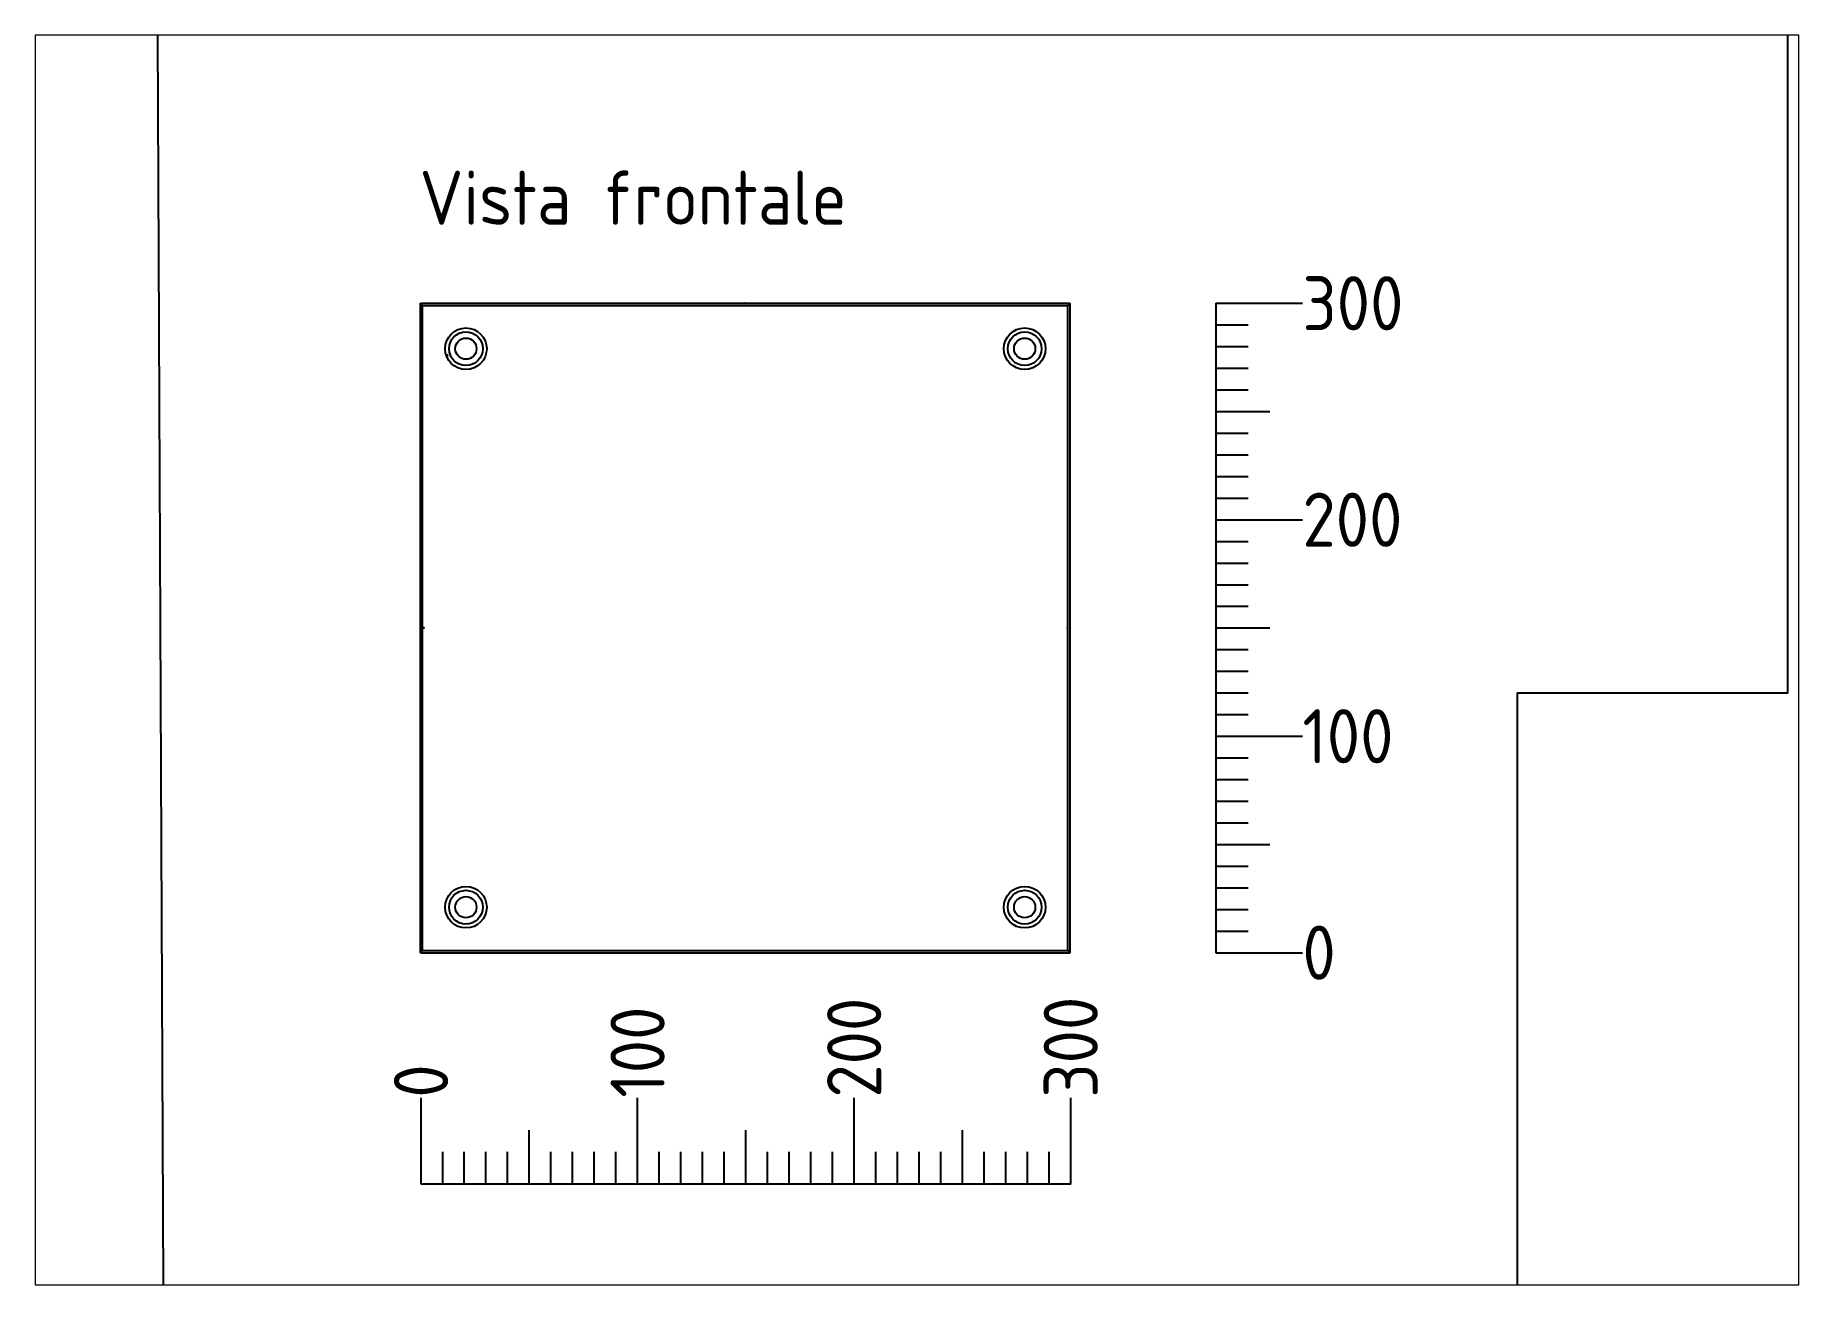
# Paper-space layout 'JB1' of a CAD drawing. Header units: millimetres. Extents: x 354 to 761, y 106 to 395.
# The model-space entities are those that its viewports show. They can reach past a viewport. Long polylines and large blocks are cut down to what shows.
import ezdxf
from ezdxf.enums import TextEntityAlignment as Align

# ---------------------------------------------------------------- set-up
doc = ezdxf.new("R2010")
doc.units = ezdxf.units.MM
doc.layers.add('! NO PLOT !', color=7, linetype='Continuous', true_color=0xff75dd, plot=False)
doc.layers.add('000-PI-ORMAR', color=51, linetype='Continuous')
doc.styles.add('PI0', font='isocpeur.ttf', dxfattribs={"width": 0.9})

# ---------------------------------------------------------------- blocks, each defined once
blk = doc.blocks.new('NSYCRN33150')
at = {"layer": '000-PI-ORMAR'}
for p, q in [((46529.96, 31711.12), (46529.96, 32011.12)), ((46529.96, 32011.12), (46829.96, 32011.12)), ((46529.96, 32011.12), (46530.96, 32010.12)), ((46530.96, 32010.12), (46828.96, 32010.12)), ((46530.96, 31712.12), (46530.96, 32010.12)), ((46828.96, 32010.12), (46829.96, 32011.12)), ((46828.96, 31712.12), (46828.96, 32010.12)), ((46829.96, 31711.12), (46829.96, 32011.12)), ((46542.46, 31985.95), (46542.46, 31987.6)), ((46530.96, 31712.12), (46529.96, 31711.12)), ((46529.96, 31711.12), (46829.96, 31711.12)), ((46530.96, 31712.12), (46828.96, 31712.12)), ((46829.96, 31711.12), (46828.96, 31712.12))]:
    blk.add_line(p, q, dxfattribs=at)
for centre, radius in [((46550.96, 31990.12), 9.6), ((46808.96, 31990.12), 9.6), ((46550.96, 31990.12), 7.8), ((46550.96, 31990.12), 4.9), ((46808.96, 31990.12), 7.8), ((46808.96, 31990.12), 4.9), ((46550.96, 31732.12), 9.6), ((46550.96, 31732.12), 7.8), ((46808.96, 31732.12), 9.6), ((46808.96, 31732.12), 7.8), ((46550.96, 31732.12), 4.9), ((46808.96, 31732.12), 4.9)]:
    blk.add_circle(centre, radius, dxfattribs=at)
for p in [(46679.96, 32011.12), (46531.21, 31861.12), (46531.46, 31861.12), (46828.71, 31861.12)]:
    blk.add_point(p, dxfattribs=at)

msp = doc.modelspace()

# ---------------------------------------------------------------- linework, layer by layer
at = {"layer": '! NO PLOT !', "ltscale": 0.25}
msp.add_lwpolyline([(46828.29, 34518.11), (46831.06, 33925.09), (47456.26, 33925.09), (47456.26, 34200.34), (47581.19, 34200.34), (47581.19, 34520.89), (46828.29, 34518.11)], dxfattribs=at)
at = {"color": 7}
for p, q in [((47316.99, 34380.33), (47316.99, 34080.33)), ((47316.99, 34380.33), (47356.99, 34380.33)), ((47316.99, 34370.33), (47331.99, 34370.33)), ((47316.99, 34360.33), (47331.99, 34360.33)), ((47316.99, 34350.33), (47331.99, 34350.33)), ((47316.99, 34340.33), (47331.99, 34340.33)), ((47316.99, 34330.33), (47341.99, 34330.33)), ((47316.99, 34320.33), (47331.99, 34320.33)), ((47316.99, 34310.33), (47331.99, 34310.33)), ((47316.99, 34300.33), (47331.99, 34300.33)), ((47316.99, 34290.33), (47331.99, 34290.33)), ((47316.99, 34280.33), (47356.99, 34280.33)), ((47316.99, 34280.33), (47356.99, 34280.33)), ((47316.99, 34280.33), (47356.99, 34280.33)), ((47316.99, 34280.33), (47356.99, 34280.33)), ((47316.99, 34280.33), (47356.99, 34280.33)), ((47316.99, 34280.33), (47356.99, 34280.33)), ((47316.99, 34280.33), (47356.99, 34280.33)), ((47316.99, 34280.33), (47356.99, 34280.33)), ((47316.99, 34270.33), (47331.99, 34270.33)), ((47316.99, 34260.33), (47331.99, 34260.33)), ((47316.99, 34250.33), (47331.99, 34250.33)), ((47316.99, 34240.33), (47331.99, 34240.33)), ((47316.99, 34230.33), (47341.99, 34230.33)), ((47316.99, 34220.33), (47331.99, 34220.33)), ((47316.99, 34210.33), (47331.99, 34210.33)), ((47316.99, 34200.33), (47331.99, 34200.33)), ((47316.99, 34190.33), (47331.99, 34190.33)), ((47316.99, 34180.33), (47356.99, 34180.33)), ((47316.99, 34170.33), (47331.99, 34170.33)), ((47316.99, 34160.33), (47331.99, 34160.33)), ((47316.99, 34150.33), (47331.99, 34150.33)), ((47316.99, 34140.33), (47331.99, 34140.33)), ((47316.99, 34130.33), (47341.99, 34130.33)), ((47316.99, 34120.33), (47331.99, 34120.33)), ((47316.99, 34110.33), (47331.99, 34110.33)), ((47316.99, 34100.33), (47331.99, 34100.33)), ((47316.99, 34090.33), (47331.99, 34090.33)), ((47316.99, 34080.33), (47356.99, 34080.33)), ((47316.99, 34080.33), (47356.99, 34080.33)), ((46950.04, 33973.34), (46950.04, 34013.34)), ((47050.04, 33973.34), (47050.04, 34013.34)), ((47150.04, 33973.34), (47150.04, 34013.34)), ((47150.04, 33973.34), (47150.04, 34013.34)), ((47150.04, 33973.34), (47150.04, 34013.34)), ((47150.04, 33973.34), (47150.04, 34013.34)), ((47150.04, 33973.34), (47150.04, 34013.34)), ((47150.04, 33973.34), (47150.04, 34013.34)), ((47150.04, 33973.34), (47150.04, 34013.34)), ((47150.04, 33973.34), (47150.04, 34013.34)), ((47250.04, 33973.34), (47250.04, 34013.34)), ((47000.04, 33973.34), (47000.04, 33998.34)), ((47100.04, 33973.34), (47100.04, 33998.34)), ((47200.04, 33973.34), (47200.04, 33998.34)), ((46960.04, 33973.34), (46960.04, 33988.34)), ((46970.04, 33973.34), (46970.04, 33988.34)), ((46980.04, 33973.34), (46980.04, 33988.34)), ((46990.04, 33973.34), (46990.04, 33988.34)), ((47010.04, 33973.34), (47010.04, 33988.34)), ((47020.04, 33973.34), (47020.04, 33988.34)), ((47030.04, 33973.34), (47030.04, 33988.34)), ((47040.04, 33973.34), (47040.04, 33988.34)), ((47060.04, 33973.34), (47060.04, 33988.34)), ((47070.04, 33973.34), (47070.04, 33988.34)), ((47080.04, 33973.34), (47080.04, 33988.34)), ((47090.04, 33973.34), (47090.04, 33988.34)), ((47110.04, 33973.34), (47110.04, 33988.34)), ((47120.04, 33973.34), (47120.04, 33988.34)), ((47130.04, 33973.34), (47130.04, 33988.34)), ((47140.04, 33973.34), (47140.04, 33988.34)), ((47160.04, 33973.34), (47160.04, 33988.34)), ((47170.04, 33973.34), (47170.04, 33988.34)), ((47180.04, 33973.34), (47180.04, 33988.34)), ((47190.04, 33973.34), (47190.04, 33988.34)), ((47210.04, 33973.34), (47210.04, 33988.34)), ((47220.04, 33973.34), (47220.04, 33988.34)), ((47230.04, 33973.34), (47230.04, 33988.34)), ((47240.04, 33973.34), (47240.04, 33988.34)), ((47250.04, 33973.34), (46950.04, 33973.34))]:
    msp.add_line(p, q, dxfattribs=at)

# ---------------------------------------------------------------- block references
msp.add_blockref('NSYCRN33150', (419.81, 2369.21))

# ---------------------------------------------------------------- texts
at = {"color": 7, "style": 'PI0', "width": 0.9}
for s, p in [('300', (47356.99, 34380.33)), ('200', (47356.99, 34280.33)), ('100', (47356.99, 34180.33)), ('0', (47356.99, 34080.33))]:
    msp.add_text(s, height=25, dxfattribs=at).set_placement(p, align=Align.MIDDLE_LEFT)
for s, p in [('100', (47050.04, 34013.34)), ('200', (47150.04, 34013.34)), ('300', (47250.04, 34013.34)), ('0', (46950.04, 34013.34))]:
    msp.add_text(s, height=25, rotation=90, dxfattribs=at).set_placement(p, align=Align.MIDDLE_LEFT)
at = {"insert": (46949.35, 34441.56), "char_height": 25, "width": 212.3457, "attachment_point": 1, "style": 'PI0'}
msp.add_mtext('Vista frontale', dxfattribs=at)

psp = doc.layouts.new('JB1')

# ---------------------------------------------------------------- viewports
at = {"layer": '0', "ltscale": 0.01, "view_target_point": (1173.86, -2380.17)}
psp.add_viewport(center=(557.48, 250.67), size=(407.12, 288.6062), view_center_point=(46005.2, 36595.69), view_height=577.2124, dxfattribs=at)

doc.saveas('drawing.dxf')
